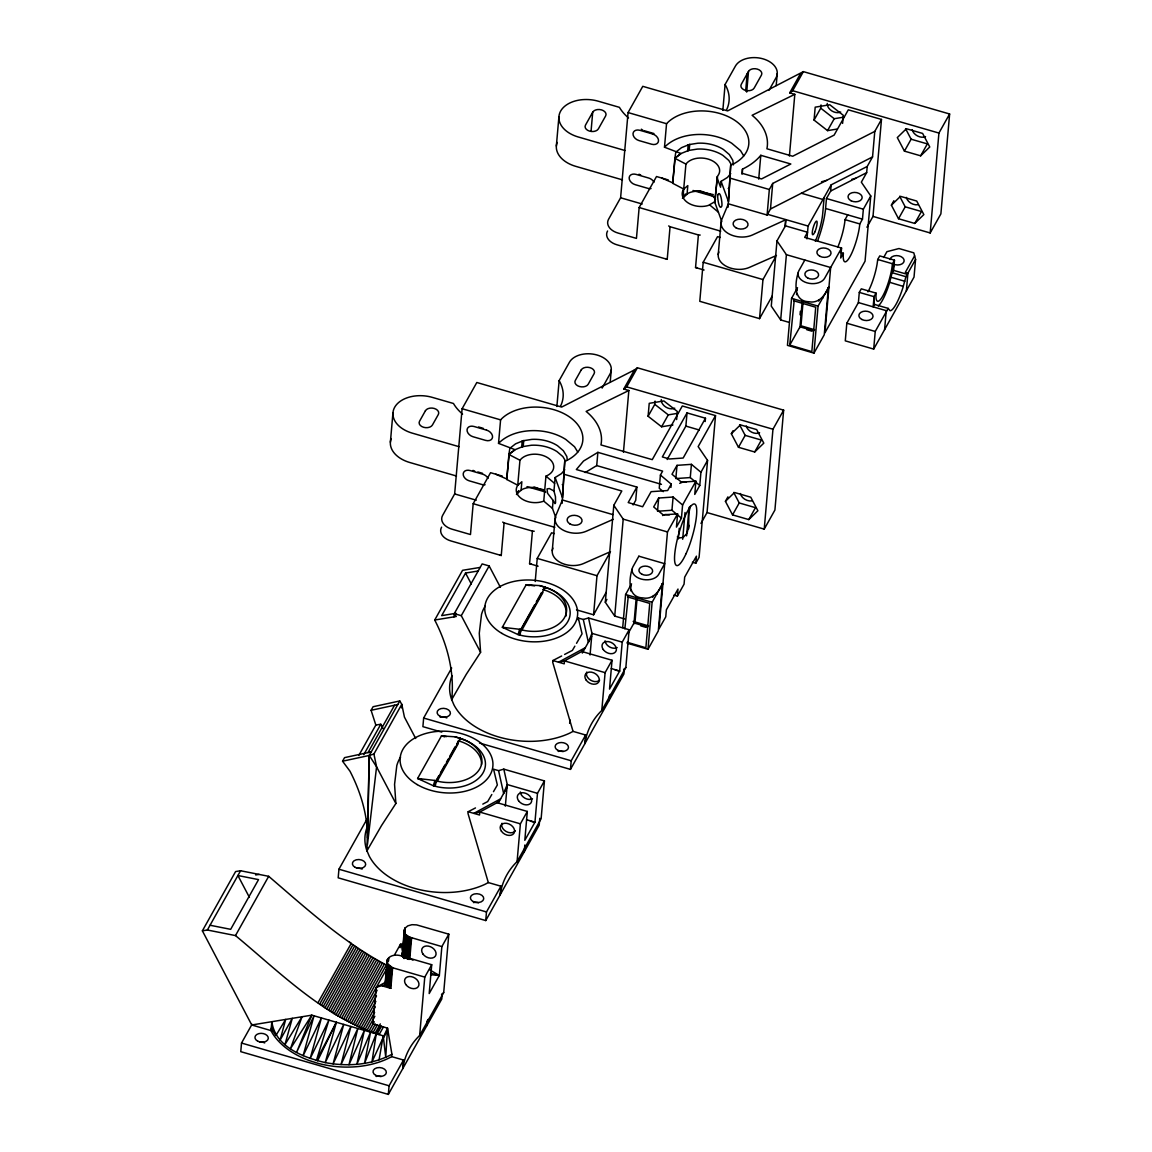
<?xml version="1.0" encoding="UTF-8"?>
<svg xmlns="http://www.w3.org/2000/svg" width="1152" height="1152" viewBox="0 0 1152 1152"><rect width="100%" height="100%" fill="white"/><g stroke="black" fill="none" stroke-linecap="round" stroke-linejoin="round"><path stroke-width="1.5" d="M562.104 503.366L564.739 461.434A44.237 29.246 5 0 0 568.296 416.146A44.237 29.246 5 0 0 500.587 419.861L462.11 408.73L454.651 493.934L442.627 515.39A15.725 10.397 5 0 0 452.045 529.2L470.477 534.542L473.184 503.698L490.55 472.694L502.33 476.107M728.064 207.216L730.699 165.269A44.237 29.246 5 0 0 734.27 119.981A44.237 29.246 5 0 0 666.547 123.71L628.07 112.565L620.611 197.77L608.587 219.226A15.725 10.397 5 0 0 618.005 233.05L636.451 238.392L639.144 207.533L656.51 176.53L668.29 179.942M742.45 169.142L742.406 173.39L761.544 178.934L790.819 164.002L760.795 155.304A69.322 45.85 5 0 1 742.45 169.142L742.003 174.24M400.565 757.224A36.648 18.922 80.7 0 0 396.806 765.547L394.56 784.411L395.87 803.491L381.528 825.552L366.97 850.81L369.259 755.453L399.787 700.963L401.774 704.304L404.438 717.12L415.699 738.49M883.685 257.458L886.91 251.683L898.978 248.53L913.824 252.835L915.566 259.459L914.026 277.099L873.691 349.085L845.28 340.848L846.821 323.222L858.398 302.573L859.291 292.392L861.293 288.835L876.038 293.112L875.952 296.885A24.163 5.184 -73.8 0 0 882.72 296.122A24.163 5.184 -73.8 0 0 891.821 268.574L892.483 263.75L894.485 260.194L879.739 255.917L877.738 259.488L877.061 264.312A24.163 5.184 -73.8 0 1 867.96 291.845M401.515 707.846L401.774 704.304L373.91 754.027L376.574 766.843L395.87 803.491M404.971 928.21L402.552 956.52L404.971 928.21L407.794 925.862L411.97 924.682L416.65 924.898L448.819 934.186L443.707 992.549L419.659 1035.475A108.086 77.702 29.3 0 0 402.768 1068.653L403.517 1060.042L391.723 1056.629A75.197 49.738 5 0 1 317.376 1063.138L309.989 1060.819A75.197 49.738 5 0 1 272.232 1032.912L271.037 1030.608L271.814 1021.694C275.371 1047.053 303.408 1057.392 325.238 1062.605C347.544 1066.838 371.65 1065.053 391.925 1054.282L387.533 1028.146L372.773 1023.869L376.416 987.206L385.992 982.008M404.15 930.341L405.418 934.286L409.147 937.008L441.864 946.584L448.819 934.186M521.122 489.989L521.842 481.752L517.81 485.237L506.736 479.477L509.17 454.118L515.059 449.698L523.224 446.357L523.742 440.482M687.082 193.824L687.802 185.602L683.77 189.086L672.696 183.312L675.13 157.968L681.019 153.533L689.184 150.206L689.702 144.317M252.029 1024.286L241.517 1043.05L240.768 1051.661L388.325 1094.4L441.778 999.014L442.238 993.859M366.97 819.187L338.933 869.213L338.184 877.824L485.741 920.563L539.194 825.178L539.798 818.294M390.384 442.195L392.947 412.848M384.955 984.816L387.245 959.99C389.592 954.792 396.677 954.317 401.458 955.944L431.712 964.714L429.192 993.557L439.344 975.442L441.864 946.584M385.272 984.485L387.619 959.141M385.416 984.917L387.878 958.738M386.251 980.179L386.554 976.824M387.288 968.429L387.576 965.059M387.734 963.965L392.63 967.766L390.83 988.344L385.934 984.542L387.245 959.99M386.208 984.96L388.008 964.397M386.51 985.378L388.31 964.8M388.57 960.97L388.858 957.614M386.856 985.781L388.656 965.203M387.245 986.155L389.045 965.592M387.662 986.53L389.462 965.966M388.123 986.89L389.923 966.312M388.613 987.221L390.413 966.658M389.131 987.538L390.931 966.96M389.664 987.826L391.464 967.262M390.24 988.099L392.04 967.522M388.325 1094.4L389.088 1085.789L403.517 1060.042M391.723 1056.629L391.925 1054.282M402.12 955.181L404.352 929.462M402.365 956.074L404.726 928.627M402.782 956.952L405.274 927.821M451.685 668.002L423.648 718.042L422.899 726.653L441.778 732.11M403.056 957.384L405.101 933.869M403.502 956.117L405.418 934.286M403.704 958.19L405.763 934.69M404.093 958.579L406.152 935.078M404.654 957.269L406.57 935.438M405.115 957.629L407.03 935.798M405.605 957.96L407.52 936.13M406.123 958.277L408.024 936.446M406.67 958.565L408.571 936.734M407.232 958.824L409.147 937.008M407.822 959.069L409.738 937.253M408.442 959.299L410.342 937.469M409.061 959.486L410.976 937.656M411.624 937.829L409.824 958.392L412.934 960.192M454.003 616.867L454.277 613.642L482.141 563.918L489.154 565.949L500.414 587.318M419.659 1035.475L424.771 977.112L431.712 964.714M427.262 1020.557L426.816 1025.726A108.086 77.702 29.3 0 1 428.069 1019.434M458.482 740.736L458.179 743.746L436.882 781.762M506.736 479.477L508.91 454.493L515.059 449.698L498.528 443.376L500.587 419.861M475.488 807.926L468.158 811.728L468 813.485L488.318 882.562L500.933 886.205L500.17 894.816A108.086 77.702 29.3 0 1 517.075 861.638L541.123 818.712L544.435 780.912L503.813 769.147L498.571 770.645L493.589 769.205L497.347 784.987L493.474 791.683M441.605 527.141A15.725 10.397 5 0 0 451.008 540.965L501.25 555.509L504.101 522.893L502.69 522.086M543.758 501.12L545.947 476.15L547.632 475.373A17.698 11.707 5 0 0 547.43 457.531A17.698 11.707 5 0 0 520.934 459.13L519.941 460.325L517.723 485.352A17.726 11.722 5 0 0 521.971 498.946A17.726 11.722 5 0 0 542.405 501.595L543.758 501.12L552.442 508.378L555.869 517.81M565.445 460.901L562.867 456.595L556.963 451.555A31.118 20.578 5 0 0 531.374 445.248L521.712 446.774L522.23 440.899M485.741 920.563L486.49 911.952L500.933 886.205M556.344 146.03L558.922 116.698M505.339 806.17L507.24 784.555L503.813 769.147M538.128 566.194L529.574 563.717L532.426 531.101L504.101 522.893M535.219 581.501L537.235 558.403L551.592 532.8L554.371 533.592M517.075 861.638L520.387 823.838L527.328 811.44L497.074 802.685L479.765 812.074L473.832 813.37L500.63 798.826L497.074 802.685M556.877 406.512L559.138 380.635L569.434 362.261A21.629 14.299 5 0 1 597.082 355.018A21.629 14.299 5 0 1 610.013 374.011L602.122 388.094M552.442 508.378L553.133 500.458L547.56 493.286L547.042 488.909L549.389 488.549L553.954 490.968L555.48 496.786L555.552 502.79A8.899 1.973 83.5 0 1 554.933 503.611L553.133 500.458M553.954 490.968L555.134 477.533L561.499 473.587L564.782 469.728M527.328 811.44L524.808 840.298L534.96 822.168L537.48 793.325L544.435 780.912M524.837 845.006L524.232 851.89A108.086 77.702 29.3 0 1 525.47 845.597M552.254 550.728L555.091 518.414M591.062 131.184L592.718 112.19A6.883 4.55 5 0 1 601.517 109.886A6.883 4.55 5 0 1 605.635 115.934L598.406 128.837A6.883 4.55 5 0 1 589.608 131.141A6.883 4.55 5 0 1 585.49 125.107L592.718 112.19M564.739 461.434L562.579 497.952L555.134 477.533M561.672 655.978L552.874 660.542L552.715 662.314L573.048 731.376L585.648 735.019L584.899 743.63A108.086 77.702 29.3 0 1 601.79 710.453L625.838 667.541L629.15 629.741L588.528 617.976L583.286 619.474L578.304 618.019L578.16 619.79M569.65 723.326L569.952 719.87M585.245 472.522L596.722 465.581L597.874 452.347L662.616 471.11L660.413 475.056L659.246 488.275L663.293 491.659M479.52 743.04L570.456 769.392L571.219 760.781L585.648 735.019M610.243 381.744L611.294 369.662M590.054 654.984L591.955 633.37L588.528 617.976M576.504 609.854L593.582 614.794L596.995 575.712L609.638 553.147M624.586 618.941L614.722 616.09L605.318 602.28L613.8 505.31L621.806 491.011L564.638 474.451M623.448 452.203L628.848 390.499L623.75 389.016L634.45 369.95L637.387 367.79L783.648 410.155L774.907 510.048L764.222 529.128L707.04 512.568L700.963 523.411M601.79 710.453L605.102 672.653L612.043 660.254L581.803 651.499L564.48 660.902L558.547 662.184L585.346 647.654L581.803 651.499M614.722 616.09L623.203 519.134L613.8 505.31M612.043 660.254L609.523 689.112L619.675 670.997L622.21 642.139L629.15 629.741M609.394 695.549L608.947 700.704A108.086 77.702 29.3 0 1 610.2 694.426M672.696 183.312L674.885 158.328L681.019 153.533L664.488 147.211L666.547 123.71M622.699 627.581L625.594 594.504L631.57 583.834M597.874 452.347L583.546 461.03L576.331 469.526L636.883 487.066L635.731 500.285L633.125 504.936M624.859 628.848L628.33 595.714M627.106 643.162L648 649.282L658.296 630.922L662.4 583.92C659.318 591.408 652.666 599.904 643.003 597.917C627.624 597.586 628.819 579.946 632.088 569.218M630.648 590.832L630.72 589.954M624.37 668.837L623.909 674.006L570.456 769.392M672.955 424.93L661.594 426.787L648.101 416.261L649.224 403.33L663.854 400.939L677.347 411.466L676.642 419.558M633.946 623.88L636.206 597.989M635.011 621.965L637.013 599.198M607.565 230.99A15.725 10.397 5 0 0 616.968 244.8L667.21 259.344L670.061 226.728L668.65 225.936M648.101 416.261L654.782 404.338L655.056 401.098M721.829 221.645L714.629 201.859L717.624 176.026A17.698 11.707 5 0 0 710.712 160.013A17.698 11.707 5 0 0 686.894 162.965L685.915 164.16L682.891 198.302L685.325 193.939M731.405 164.736L728.827 160.445L722.923 155.39A31.118 20.578 5 0 0 697.334 149.083L687.672 150.61L688.19 144.734M657.518 511.258L658.67 498.038L673.099 497.03L682.589 504.979L681.437 518.198L676.44 527.112L677.592 513.893L663.12 514.843L653.688 506.938L658.67 498.038M648 649.282L652.118 602.28L662.4 583.92M652.781 597.254L652.853 596.362M656.971 594.101L657.086 592.632M662.04 583.805L661.91 585.274L662.976 583.373M670.939 487.426L671.242 484.128L660.413 475.056M677.592 513.893L667.483 531.95L658.987 628.906L665.755 616.853L666.374 609.797L677.995 589.061L677.376 596.102L673.949 595.109M681.437 518.198L671.947 510.264L673.099 497.03M677.002 465.35L675.835 478.57L690.264 477.576L699.768 485.467L694.757 494.424L695.909 481.205L681.437 482.155L672.005 474.25L677.002 465.35L691.43 464.342L700.934 472.248L699.768 485.467M704.088 270.029L695.549 267.552L698.4 234.936L670.061 226.728M667.152 459.533L685.872 426.11L687.024 412.891L705.47 418.234L705.182 421.546M678.326 538.963L679.262 528.25M720.331 237.427L717.552 236.635L703.195 262.253L699.782 301.32L759.542 318.629L772.214 296.035M682.69 539.266L685.022 512.51M690.264 477.576L691.43 464.342M714.931 202.68L717.106 177.71M722.837 110.347L725.098 84.47L735.408 66.096A21.629 14.299 5 0 1 763.042 58.853A21.629 14.299 5 0 1 775.987 77.846L768.96 90.36M686.592 535.867L689.098 507.326M688.68 528.826L688.838 513.101L690.379 506.088M730.742 173.563L727.474 177.422L721.094 181.368L720.576 187.243L716.803 176.89M718.229 254.563L721.051 222.25M692.381 562.234L695.808 563.227L696.427 556.171L684.677 577.138L684.058 584.179L677.376 596.102M730.699 165.269L728.539 201.787L721.094 181.368M628.848 390.499L586.138 411.437A62.654 41.429 5 0 1 600.955 444.931L652.262 459.634L682.315 405.979L715.522 415.598L698.155 446.602L707.558 460.411L699.077 557.381L695.808 563.227M707.04 512.568L715.522 415.598M745.661 91.037L747.173 73.786M746.698 92.102L748.512 71.395A6.883 4.55 5 0 1 757.296 69.091A6.883 4.55 5 0 1 761.414 75.139L754.186 88.042A6.883 4.55 5 0 1 745.387 90.346A6.883 4.55 5 0 1 741.283 84.298L748.512 71.395M758.707 179.136L760.795 155.304M776.203 85.579L777.254 73.512M788.904 322.315L780.682 319.925L771.278 306.115L776.981 240.883L785.419 225.85L785.952 219.643L752.285 235.051A19.656 13.003 5 0 1 729.547 234.202A19.656 13.003 5 0 1 721.714 219.629L728.366 203.818L767.102 215.035L769.334 189.504L772.718 183.442L874.786 131.4L881.482 119.434L848.29 109.829L834.12 135.115L792.691 156.24L766.915 148.766A62.654 41.429 5 0 0 752.098 115.286L794.808 94.334L789.408 156.038M759.542 318.629L762.97 279.562L775.598 256.982M767.102 215.035L770.486 208.987L772.718 183.442M785.002 226.584L785.549 220.378M780.682 319.925L786.398 254.693L776.981 240.883M764.222 529.128L772.963 429.221L783.648 410.155M797.544 287.683L791.568 298.339L787.45 345.355L813.96 353.131L824.256 334.771L828.374 287.755C825.278 295.243 818.626 303.739 808.963 301.752C793.598 301.435 794.779 283.781 798.062 273.053M793.627 300.744L815.717 307.238L811.829 351.605L789.739 345.11L794.29 299.549M796.608 294.682L796.68 293.789M797.098 290.462L797.227 288.994M837.302 129.038L827.554 130.637L814.061 120.096L815.198 107.165L829.814 104.774L843.307 115.315L842.602 123.394M800.05 314.755L800.352 311.256M806.962 238.896L808.085 226.051L831.182 184.838L867.211 166.478L872.554 156.931L874.786 131.4M799.906 327.715L802.166 301.824M802.973 303.034L800.971 325.8L814.594 329.746M814.061 120.096L820.742 108.173L821.03 104.947M824.126 197.438L822.715 213.595A23.587 5.054 -73.8 0 1 815.285 241.229M817.43 241.301A32.04 6.869 -73.8 0 0 825.581 208.469L826.459 198.518L830.65 191.045L831.182 184.838M813.96 353.131L818.078 306.115L828.374 287.755M818.741 301.09L818.813 300.211M822.931 297.936L823.061 296.467M828 287.64L827.87 289.109L828.936 287.208M785.419 225.85L807.552 232.258L804.672 237.384L841.565 248.069L840.701 258.034L843.365 253.253A24.163 5.184 -73.8 0 0 850.003 256.651A24.163 5.184 -73.8 0 0 859.795 223.934L862.474 219.154L863.352 209.203L870.754 195.984L861.336 182.174L866.664 172.67L867.211 166.478M870.754 195.984L865.051 261.216L824.962 332.755L830.664 267.523L786.398 254.693M866.923 227.246L873 216.403L881.482 119.434M876.038 293.112L874.051 296.669L873.158 306.85L874.512 304.43L888.163 308.39L890.05 310.738A29.491 6.322 -73.8 0 0 902.822 287.942L905.918 276.71L915.566 259.459M873.691 349.085L875.232 331.459L888.163 308.39M884.592 329.63L886.133 311.99M905.918 276.71L892.267 272.75L893.592 270.374L894.485 260.194M906.379 290.765L907.92 273.125L905.328 272.376L914.616 255.83M873 216.403L930.182 232.963L938.923 133.056L949.622 113.99L803.362 71.626L727.618 110.909L642.773 86.328L628.07 112.565M949.622 113.99L940.882 213.883L930.182 232.963M400.133 947.693L400.464 944.28L403.776 943.733M367.474 844.459L376.574 766.843L369.259 755.453L342.562 761.213L349.978 771.206A191.477 137.65 29.3 0 1 367.632 838.008L369.259 755.453L373.91 754.027M380.534 1026.13L376.229 1033.819L371.966 1061.87L387.533 1028.146L385.747 1057.291L383.227 1035.85C324.994 1018.368 281.146 973.368 235.483 935.582L207.374 930.01L202.378 930.83L251.755 1024.978L271.037 1030.608M379.066 1059.84L383.227 1035.85M402.091 953.842L402.667 952.128M366.97 850.81L367.632 847.728M480.11 567.432L462.571 570.298L434.707 620.021A191.477 137.65 29.3 0 1 451.699 699.624L452.347 696.557M688.982 525.341L687.038 533.246L683.179 537.451L678.744 537.998L677.318 536.875M435.125 786.226L436.291 781.574M519.854 635.054L521.006 630.389M434.837 780.451L439.027 781.546A35.222 23.299 5 0 0 479.808 768.73A35.222 23.299 5 0 0 462.787 739.166L455.011 736.805L441.461 735.898L417.614 778.464L434.837 780.451L433.483 785.822L437.933 786.917A39.038 25.819 5 0 0 483.134 772.704A39.038 25.819 5 0 0 464.256 739.944L460.008 738.504M519.552 629.266L523.757 630.374A35.222 23.299 5 0 0 564.538 617.544A35.222 23.299 5 0 0 547.502 587.981L539.726 585.619L526.19 584.712L502.33 627.278L519.552 629.266L518.198 634.651L522.662 635.731A39.038 25.819 5 0 0 567.85 621.518A39.038 25.819 5 0 0 548.986 588.758L544.723 587.318M376.229 1033.819L311.789 1015.157L296.554 1052.381L314.021 1015.805L303.149 1055.65L321.437 1017.95L310.19 1058.472L328.91 1020.11L316.426 1060.43L336.37 1022.27L325.238 1062.605L343.728 1024.402L333.072 1063.872L350.899 1026.49L341.021 1064.592L357.826 1028.491L348.97 1064.75L364.392 1030.392L356.832 1064.347L370.555 1032.178L364.522 1063.382L376.229 1033.819L379.138 1034.611L383.443 1026.936M630.504 587.434L631.267 585.158M317.578 1060.79L336.37 1022.27M516.47 494.467L518.659 490.651M518.587 491.515L516.931 494.467M462.11 408.73L476.813 382.493L561.658 407.074L634.45 369.95M202.378 930.83L235.598 871.56L240.581 870.754L268.69 876.312C305.928 908.194 342.734 941.962 386.294 965.03L353.088 1024.286M207.374 930.01L240.581 870.754M235.483 935.582L268.69 876.312M342.562 761.213L344.563 757.627L371.261 751.882M358.805 755.467L375.84 725.054L371.088 710.294L373.09 706.723L399.787 700.963M363.787 754.646L380.822 724.234L383.299 728.928M478.267 570.974L465.552 573.062L441.691 615.629L456.005 613.282M368.021 752.573L394.546 705.24M451.699 699.624L466.243 674.366L480.586 652.306L461.29 615.672L489.154 565.949M794.808 94.334L789.725 92.866L800.41 73.786M623.75 389.016L626.702 386.87L637.387 367.79M789.725 92.866L792.662 90.706L803.362 71.626M436.291 780.336L438.84 775.786M440.539 772.733L444.802 765.13M446.515 762.091L448.214 759.053M449.914 756.014L455.026 746.899M456.739 743.846L460.541 738.403L455.011 736.805M521.006 629.165L534.629 604.829M536.342 601.79L541.454 592.675M422.266 779.818L417.614 778.464L433.483 785.822L460.541 738.403M505.426 628.186L502.33 627.278L518.198 634.651L545.256 587.232L539.726 585.619M521.597 630.576L542.894 592.574M318.01 1002.701L351.23 943.445L349.531 942.12M319.738 1004.011L352.944 944.755M321.466 1005.307L354.672 946.037M323.222 1006.574L356.429 947.304M324.979 1007.827L358.186 948.557M326.765 1009.066L359.971 949.795M328.565 1010.275L361.771 951.019M330.365 1011.47L363.586 952.214M332.194 1012.651L365.4 953.395M661.594 426.787L668.275 414.864L678.024 413.28M827.554 130.637L834.235 118.714L843.984 117.115M334.037 1013.818L367.243 954.547M335.894 1014.955L369.101 955.685M337.752 1016.078L370.958 956.808M339.624 1017.173L372.845 957.917M636.883 487.066L628.2 502.56L642.643 506.75L651.096 491.674L667.642 490.536L671.242 484.128M341.525 1018.253L374.731 958.997M343.426 1019.318L376.632 960.048M345.341 1020.355L378.547 961.085M687.024 412.891L662.342 456.941L669.413 458.986L683.165 458.035L705.47 418.234M347.256 1021.363L380.462 962.107M349.2 1022.371L382.406 963.101M351.144 1023.336L384.35 964.08M355.061 1025.222L387.576 967.277M394.459 955.008L400.464 944.28M357.019 1026.13L377.122 990.259M359.006 1027.022L376.488 995.832M360.994 1027.886L375.854 1001.376M593.582 614.794L606.254 592.2M362.981 1028.722L375.221 1006.891M364.982 1029.542L374.602 1012.392M605.318 602.28L606.917 599.414M366.998 1030.334L374.861 1016.294M369 1031.112L374.256 1021.752M498.341 802.901L506.981 787.493M582.307 653.083L591.696 636.307M371.03 1031.861L375.394 1024.056M804.845 260.035L798.826 270.778A13.766 9.101 5 0 0 807.062 282.859A13.766 9.101 5 0 0 824.645 278.251L841.565 248.069M373.046 1032.581L377.424 1024.776M375.077 1033.286L380.318 1023.926M377.107 1033.963L381.485 1026.158M383.458 1037.794L387.374 1030.795M682.589 504.979L695.909 481.205M700.934 472.248L707.558 460.411M837.864 246.96A24.163 5.184 -73.8 0 0 845.035 219.658L847.714 214.891M731.333 433.742L740.434 424.886L756.662 429.595L763.805 443.146L754.704 451.987L738.475 447.293L731.333 433.742L733.003 430.762M628.042 633.658L634.018 622.987L647.64 626.933M789.739 345.11L799.992 326.837L813.6 330.782M738.475 447.293L745.157 435.37L739.598 424.829M904.435 151.128L897.307 137.578L906.394 128.736L922.622 133.43L929.765 146.981L920.664 155.822L904.435 151.128L911.117 139.205L905.573 128.664M725.429 501.35L734.515 492.494L750.744 497.203L757.886 510.754L748.786 519.595L732.557 514.886L725.429 501.35L727.934 496.872M891.389 205.186L900.475 196.344L916.718 201.038L923.846 214.589L914.76 223.43L898.517 218.736L891.389 205.186L893.894 200.707M754.704 451.987L761.386 440.064L745.157 435.37M920.664 155.822L927.346 143.899L911.117 139.205M732.557 514.886L739.238 502.963L733.694 492.437M898.517 218.736L905.198 206.813L899.654 196.272M748.786 519.595L755.467 507.672L739.238 502.963M914.76 223.43L921.442 211.507L905.198 206.813M889.733 282.326L903.298 286.416M574.877 646.157L572.386 650.405L564.595 654.451M576.533 643.32L582.062 633.802L578.304 618.019M491.818 794.506L487.67 801.576L482.803 804.11M682.43 198.317L688.32 193.162A17.698 11.707 5 0 1 698.4 191.232L713.29 194.602M543.154 589.637L545.256 587.232L543.154 589.637A35.093 23.213 5 0 1 565.805 616.291M683.77 189.086L683.698 189.187A17.726 11.722 5 0 0 687.931 202.781A17.726 11.722 5 0 0 708.365 205.43L714.629 201.859M517.09 493.474L522.36 489.326A17.698 11.707 5 0 1 532.44 487.397L543.946 489.787M664.488 147.211C672.84 138.758 684.749 135.173 696.341 134.539A43.344 28.67 5 0 1 731.779 143.28L740.491 150.581L743.731 155.923M498.528 443.376C506.88 434.909 518.789 431.338 530.381 430.704A43.344 28.67 5 0 1 565.805 439.445L574.531 446.746L577.771 452.074M728.942 188.597L728.222 188.496M562.982 484.762L562.248 484.661M376.416 987.206L385.934 984.542M573.048 731.376L569.736 733.133A74.722 49.406 5 0 1 453.96 704.952L451.368 698.861A74.722 49.406 5 0 1 451.987 675.763M488.318 882.562L485.021 884.318A74.722 49.406 5 0 1 369.245 856.138L366.653 850.032A74.722 49.406 5 0 1 367.877 825.48M770.486 208.987L872.554 156.931M830.65 191.045L866.664 172.67M776.448 255.485L749.462 267.379A19.656 13.003 5 0 1 726.71 266.53A19.656 13.003 5 0 1 718.877 251.957M613.238 519.336L586.325 531.216A19.656 13.003 5 0 1 563.573 530.366A19.656 13.003 5 0 1 555.754 515.794L562.392 499.982L612.85 514.598M610.488 551.65L583.502 563.544A19.656 13.003 5 0 1 560.75 562.694A19.656 13.003 5 0 1 552.917 548.122M679.709 483.322L683.323 481.867L686.232 482.083M662.587 515.534L665.006 514.555L669.37 514.872M821.534 181.786L826.589 180.374M851.717 179.381L855.677 178.272M687.672 150.61L689.184 150.206M521.712 446.774L523.224 446.357M371.088 710.294L397.786 704.534M434.707 620.021L456.307 616.478L454.277 613.642L461.29 615.672M375.84 725.054L380.822 724.234M255.672 874.958L259.07 874.411M251.755 1024.978L311.789 1015.157L290.462 1048.68L302.026 1016.755L284.947 1044.605L292.277 1018.339L280.066 1040.198L285.696 1019.419L275.89 1035.49L271.238 1028.261M659.117 511.142L671.947 510.264M698.4 234.936L700.186 235.066M695.549 267.552L697.334 267.682M532.426 531.101L534.226 531.23M529.574 563.717L531.374 563.846M430.502 974.707L439.344 975.442L430.027 970.056M534.614 585.893L526.19 584.712L529.286 585.619M446.515 736.603L441.461 735.898L444.571 736.79M210.038 925.243L230.674 929.333L258.538 879.61L237.902 875.52L249.422 897.379M430.632 973.296L439.344 975.442L435.989 974.462M382.349 985.91L390.83 988.344M792.662 90.706L938.923 133.056M644.501 130.81L653.947 133.546M826.459 198.518L863.352 209.203M801.36 193.234L822.974 199.498M730.598 178.286L769.334 189.504M825.581 208.469L862.474 219.154M625.046 150.538L577.829 136.858A29.491 19.512 5 0 1 560.808 110.794A29.491 19.512 5 0 1 598.795 101.362L619.416 107.338A57.024 37.714 5 0 0 628.531 117.936M845.035 219.658L859.795 223.934M696.773 190.685L711.72 195.005M692.971 190.483L715.147 196.906M767.506 214.301L808.085 226.051M622.483 179.87L575.266 166.205A29.491 19.512 5 0 1 557.15 142.43M877.738 259.488L892.483 263.75M840.096 252.302L843.365 253.253M893.592 270.374L907.243 274.32M620.611 197.77L642.197 204.019M891.144 277.301L904.795 281.246M639.144 207.533L720.734 231.163M859.291 292.392L874.051 296.669M858.398 302.573L886.81 310.81M703.195 262.253L762.97 279.562M791.568 298.339L818.078 306.115M846.821 323.222L875.232 331.459M806.717 329.688L811.829 331.171M626.702 386.87L772.963 429.221M685.872 426.11L699.293 429.998M478.541 426.974L483.264 428.342M596.722 465.581L661.464 484.33M459.086 446.702L411.869 433.022A29.491 19.512 5 0 1 394.848 406.958A29.491 19.512 5 0 1 432.835 397.526L453.456 403.488A57.024 37.714 5 0 0 462.571 414.101M477.835 471.96L482.558 473.328M527.011 486.634L545.774 492.077M623.203 519.134L667.483 531.95M456.523 476.035L409.291 462.355A29.491 19.512 5 0 1 391.176 438.581M454.651 493.934L476.237 500.184M473.184 503.698L554.774 527.328M537.235 558.403L596.995 575.712M625.594 594.504L652.118 602.28M633.168 621.432L648.634 625.91M640.757 625.853L645.869 627.322M622.21 642.139L591.955 633.37L588.355 642.269L583.286 619.474M611.28 668.563L619.675 670.997M615.125 669.946L619.546 671.227M605.102 672.653L564.48 660.902L564.221 663.84L552.874 660.542M423.648 718.042L571.219 760.781M537.48 793.325L507.24 784.555L503.64 793.454L498.571 770.645M526.55 819.734L534.96 822.168M530.395 821.131L534.83 822.413M520.387 823.838L479.765 812.074L479.506 815.011L468.158 811.728M338.933 869.213L486.49 911.952M424.771 977.112L392.63 967.766M241.517 1043.05L389.088 1085.789M699.941 190.742L710.482 194.573A17.698 11.707 5 0 1 715.522 199.469M533.981 486.907L544.522 490.738M627.653 596.909L649.742 603.403L645.869 647.77L627.178 642.269M661.795 178.056L672.97 182.952M495.821 474.221L507.01 479.102M685.958 164.102L674.885 158.328L675.792 152.15L681.538 147.658L688.997 144.605L697.853 143.208A31.118 20.578 5 0 1 723.442 149.515L729.346 154.57L732.773 160.301L733.435 164.88M519.998 460.267L508.91 454.493L509.832 448.315L515.578 443.822L523.037 440.77L531.893 439.373A31.118 20.578 5 0 1 557.482 445.68L563.371 450.72L566.813 456.466L567.259 459.518M665.798 258.552L667.21 259.344M499.838 554.702L501.25 555.509M820.742 108.173L834.235 118.714M654.782 404.338L668.275 414.864M709.718 204.97L718.402 212.213M545.947 476.15L554.616 483.408M465.552 573.062L471.312 584.006M401.155 944.482L402.48 950.414M874.57 304.704L874.253 303.149A29.491 6.322 -73.8 0 1 874.253 296.294M480.586 652.306L479.275 633.226L481.522 614.362A36.648 18.922 80.7 0 1 485.28 606.038M271.814 1021.694L272.434 1030.565M642.845 130.147A6.883 4.954 29.3 0 1 641.333 129.182M925.546 136.584A8.654 6.221 29.3 0 1 912.226 129.758M917.87 204.739A8.654 6.221 29.3 0 1 906.307 197.366M840.701 112.018A8.654 6.221 29.3 0 1 831.73 110.851A8.654 6.221 29.3 0 1 827.251 103.435M651.038 188.554A6.883 4.954 29.3 0 1 647.755 188.309L635.17 184.666A6.883 4.954 29.3 0 1 629.165 177.653A6.883 4.954 29.3 0 1 636.062 174.384L648.662 178.027A6.883 4.954 29.3 0 1 654.019 182.218M725.098 84.47A57.024 37.714 5 0 1 726.437 110.117M640.642 174.888A6.883 4.954 29.3 0 1 638.986 174.226M894.298 260.525A29.491 6.322 -73.8 0 1 892.886 269.899L889.186 283.997A29.491 6.322 -73.8 0 1 878.27 305.971M890.064 259.546A7.085 4.68 5 0 1 898.92 255.859A7.085 4.68 5 0 1 903.499 262.584A7.085 4.68 5 0 1 893.059 263.938M441.475 994.824A108.086 77.702 29.3 0 1 443.707 992.549M376.085 1076.443A6.682 4.421 5 0 1 381.197 1076.53M259.704 1041.984A6.682 4.421 5 0 1 264.686 1042.949M559.138 380.635A57.024 37.714 5 0 1 560.477 406.282M759.586 432.749A8.654 6.221 29.3 0 1 746.266 425.923M751.91 500.904A8.654 6.221 29.3 0 1 740.347 493.531M474.682 471.053A6.883 4.954 29.3 0 1 473.026 470.39M674.741 408.182A8.654 6.221 29.3 0 1 665.77 407.016A8.654 6.221 29.3 0 1 661.291 399.586M485.078 484.718A6.883 4.954 29.3 0 1 481.795 484.474L469.21 480.83A6.883 4.954 29.3 0 1 463.205 473.818A6.883 4.954 29.3 0 1 470.102 470.534L482.688 474.192A6.883 4.954 29.3 0 1 488.059 478.382M515.362 830.75A7.675 5.515 29.3 0 1 506.16 831.514A7.675 5.515 29.3 0 1 502.013 823.262M532.469 798.768A7.675 5.515 29.3 0 1 524.866 798.134A7.675 5.515 29.3 0 1 520.358 791.971M473.501 902.606A6.682 4.421 5 0 1 478.598 902.707M357.106 868.147A6.682 4.421 5 0 1 362.102 869.112M458.438 740.808A35.093 23.213 5 0 1 481.507 764.597M599.645 680.112A7.675 5.515 29.3 0 1 590.458 680.083A7.675 5.515 29.3 0 1 586.728 672.077M617.184 647.582A7.675 5.515 29.3 0 1 609.581 646.949A7.675 5.515 29.3 0 1 605.088 640.786M623.606 669.802A108.086 77.702 29.3 0 1 625.838 667.541M558.216 751.421A6.682 4.421 5 0 1 563.328 751.522M440.165 717.235A6.682 4.421 5 0 1 446.818 717.941M717.797 194.846C717.163 197.482 719.338 211.709 721.858 206.006C722.491 203.386 720.317 189.158 717.797 194.846M425.419 410.746L419.53 421.258A6.883 4.55 5 0 0 423.648 427.306A6.883 4.55 5 0 0 432.432 425.002L438.336 414.475A6.883 4.55 5 0 0 434.218 408.442A6.883 4.55 5 0 0 425.419 410.746M581.213 369.936L575.309 380.462A6.883 4.55 5 0 0 579.427 386.51A6.883 4.55 5 0 0 588.226 384.206L594.115 373.68A6.883 4.55 5 0 0 589.997 367.646A6.883 4.55 5 0 0 581.213 369.936M638.87 556.2L632.866 566.928A13.766 9.101 5 0 0 641.102 579.024A13.766 9.101 5 0 0 658.685 574.416L664.704 563.688L638.87 556.2M652.507 133.949L639.922 130.306A6.883 4.954 29.3 0 0 633.024 133.574A6.883 4.954 29.3 0 0 639.029 140.587L651.614 144.23A6.883 4.954 29.3 0 0 658.512 140.962A6.883 4.954 29.3 0 0 652.507 133.949M486.547 430.114L473.962 426.47A6.883 4.954 29.3 0 0 467.05 429.739A6.883 4.954 29.3 0 0 473.054 436.752L485.654 440.395A6.883 4.954 29.3 0 0 492.552 437.126A6.883 4.954 29.3 0 0 486.547 430.114M807.811 278.064A6.883 4.55 5 0 0 818.582 275.242A6.883 4.55 5 0 0 808.834 270.245A6.883 4.55 5 0 0 807.811 278.064M735.869 227.736A7.474 4.939 5 0 0 747.936 225.274A7.474 4.939 5 0 0 737.914 219.37A7.474 4.939 5 0 0 735.869 227.736M851.069 200.765A7.085 4.68 5 0 0 862.142 197.856A7.085 4.68 5 0 0 852.12 192.715A7.085 4.68 5 0 0 851.069 200.765M819.936 256.32A7.085 4.68 5 0 0 831.01 253.426A7.085 4.68 5 0 0 820.987 248.27A7.085 4.68 5 0 0 819.936 256.32M814.867 231.912A7.085 1.512 -73.8 0 0 816.725 221.126A7.085 1.512 -73.8 0 0 812.491 230.688A7.085 1.512 -73.8 0 0 814.867 231.912M861.926 319.507A7.085 4.68 5 0 0 873 316.598A7.085 4.68 5 0 0 862.963 311.458A7.085 4.68 5 0 0 861.926 319.507M375.854 1075.421A6.682 4.421 5 0 0 386.323 1072.685A6.682 4.421 5 0 0 376.848 1067.832A6.682 4.421 5 0 0 375.854 1075.421M422.928 954A7.675 5.515 29.3 0 0 435.384 956.117A7.675 5.515 29.3 0 0 428.328 946.094A7.675 5.515 29.3 0 0 422.928 954M405.821 984.528A7.675 5.515 29.3 0 0 418.277 986.645A7.675 5.515 29.3 0 0 411.221 976.622A7.675 5.515 29.3 0 0 405.821 984.528M257.803 1041.235A6.682 4.421 5 0 0 268.272 1038.499A6.682 4.421 5 0 0 258.797 1033.632A6.682 4.421 5 0 0 257.803 1041.235M569.894 523.901A7.474 4.939 5 0 0 581.962 521.424A7.474 4.939 5 0 0 571.939 515.52A7.474 4.939 5 0 0 569.894 523.901M686.074 553.637A32.04 6.869 -73.8 0 0 695.002 504.202A32.04 6.869 -73.8 0 0 675.806 546.437A32.04 6.869 -73.8 0 0 686.074 553.637M641.851 574.214A6.883 4.55 5 0 0 652.622 571.406A6.883 4.55 5 0 0 642.859 566.395A6.883 4.55 5 0 0 641.851 574.214M417.211 784.584A46.541 30.773 5 0 0 492.365 769.234A46.541 30.773 5 0 0 429.955 732.47A46.541 30.773 5 0 0 417.211 784.584M518.544 800.726A7.675 5.515 29.3 0 0 531 802.858A7.675 5.515 29.3 0 0 523.944 792.835A7.675 5.515 29.3 0 0 518.544 800.726M501.437 831.254A7.675 5.515 29.3 0 0 513.893 833.371A7.675 5.515 29.3 0 0 506.837 823.349A7.675 5.515 29.3 0 0 501.437 831.254M355.219 867.398A6.682 4.421 5 0 0 365.674 864.662A6.682 4.421 5 0 0 356.213 859.81A6.682 4.421 5 0 0 355.219 867.398M473.27 901.598A6.682 4.421 5 0 0 483.725 898.848A6.682 4.421 5 0 0 474.264 893.995A6.682 4.421 5 0 0 473.27 901.598M501.926 633.413A46.541 30.773 5 0 0 577.08 618.048A46.541 30.773 5 0 0 514.67 581.285A46.541 30.773 5 0 0 501.926 633.413M603.259 649.555A7.675 5.515 29.3 0 0 615.715 651.672A7.675 5.515 29.3 0 0 608.659 641.65A7.675 5.515 29.3 0 0 603.259 649.555M586.152 680.069A7.675 5.515 29.3 0 0 598.608 682.2A7.675 5.515 29.3 0 0 591.552 672.178A7.675 5.515 29.3 0 0 586.152 680.069M439.934 716.213A6.682 4.421 5 0 0 450.403 713.477A6.682 4.421 5 0 0 440.928 708.624A6.682 4.421 5 0 0 439.934 716.213M557.986 750.413A6.682 4.421 5 0 0 568.454 747.677A6.682 4.421 5 0 0 558.979 742.81A6.682 4.421 5 0 0 557.986 750.413"/></g></svg>
